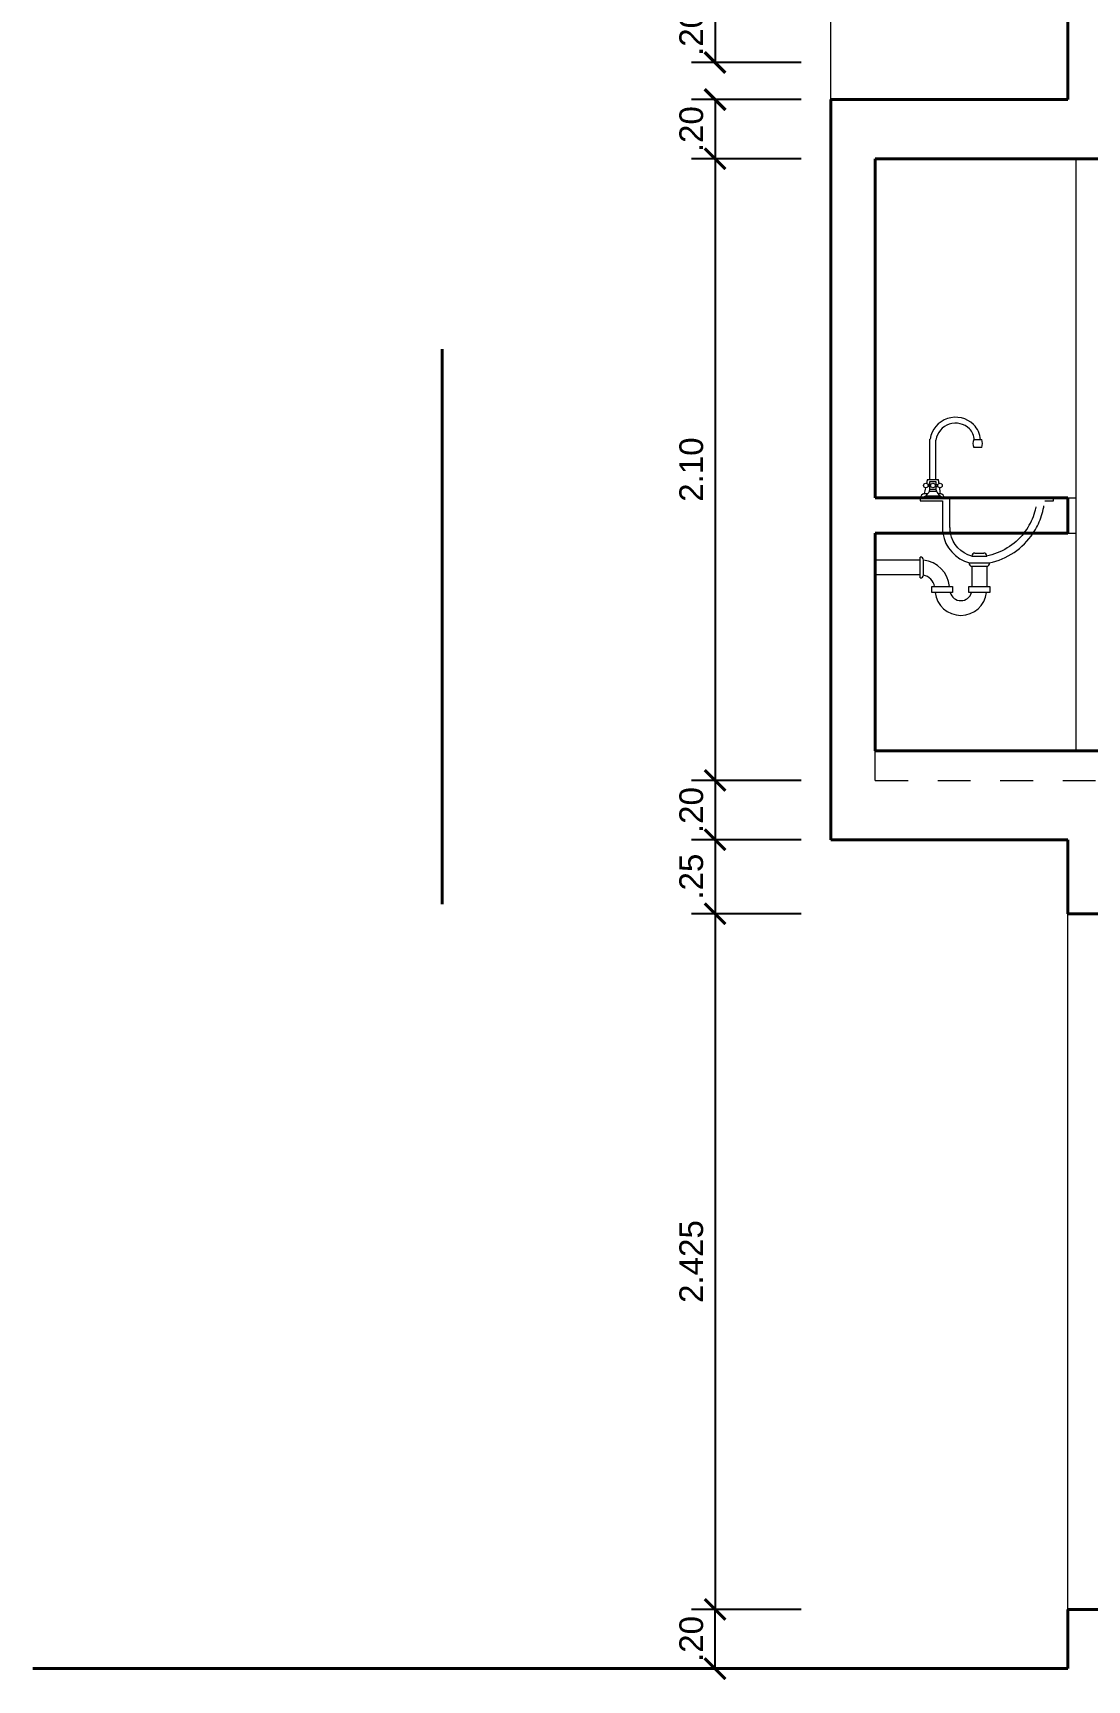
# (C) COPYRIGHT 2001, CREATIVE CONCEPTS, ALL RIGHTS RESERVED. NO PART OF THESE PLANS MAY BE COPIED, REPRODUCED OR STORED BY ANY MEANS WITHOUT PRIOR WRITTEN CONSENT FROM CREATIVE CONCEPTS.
# Model space of a CAD drawing. Header units: millimetres. Extents: x 107 to 277, y 12 to 70.
# Drawn here: x 128.7 to 132.26, y 22.72 to 28.29 of the extents above; entities that cross this region are included whole.
import ezdxf

# ---------------------------------------------------------------- set-up
doc = ezdxf.new("R2010")
doc.units = ezdxf.units.MM
doc.header["$PDMODE"] = 32
doc.linetypes.add('HIDDEN2', pattern=[4.762499999999999, 3.175, -1.5875])
doc.linetypes.add('LÍNEAS_OCULTAS', pattern=[0.375, 0.25, -0.125])
doc.layers.get('0').update_dxf_attribs({"lineweight": 0})
doc.layers.get('Defpoints').update_dxf_attribs({"color": 167, "lineweight": 0})
for name, color, linetype, lineweight in [('A-Dims', 22, 'Continuous', 0), ('A-Furniture', 65, 'Continuous', 0), ('A-Stair', 53, 'Continuous', 0), ('A-Wall', 153, 'Continuous', 40), ('linea fachada', 181, 'Continuous', 40), ('proyecciones', 33, 'HIDDEN2', 0), ('PROYECCIONES010', 8, 'LÍNEAS_OCULTAS', 0)]:
    doc.layers.add(name, color=color, linetype=linetype, lineweight=lineweight)
doc.styles.add('ejes', font='swissel.ttf')
doc.dimstyles.new('DIM50', dxfattribs={"dimtxt": 0.08, "dimasz": 0.07, "dimexe": 0.08, "dimexo": 0.1, "dimgap": 0.04, "dimtad": 2, "dimzin": 4, "dimdsep": 46, "dimtxsty": 'ejes', "dimblk": 'ARCHTICK', "dimcen": 0.05, "dimadec": 0, "dimazin": 0, "dimtfac": 1, "dimtix": 1, "dimtmove": 0, "dimatfit": 3, "dimfxl": 0.08, "dimarcsym": 0})

# ---------------------------------------------------------------- blocks, each defined once
blk = doc.blocks.new('_ArchTick')
at = {"color": 0, "linetype": 'ByBlock', "const_width": 0.15}
blk.add_lwpolyline([(-0.5, -0.5), (0.5, 0.5)], dxfattribs=at)
blk = doc.blocks.new('*D321')
at = {"layer": 'A-Dims', "color": 0, "lineweight": -2}
for p, q in [((131.2914255497708, 22.9608387996938), (130.9207080270718, 22.9608387996938)), ((131.0007080270718, 22.76083879969379), (131.0007080270718, 22.9608387996938)), ((131.2914255497708, 22.76083879969379), (130.9207080270718, 22.76083879969379))]:
    blk.add_line(p, q, dxfattribs=at)
at = {"layer": 'Defpoints', "color": 0}
for p in [(131.0007080270718, 22.9608387996938), (131.3914255497708, 22.9608387996938), (131.3914255497708, 22.76083879969379)]:
    blk.add_point(p, dxfattribs=at)
at = {"layer": 'A-Dims', "color": 0, "lineweight": -2, "xscale": 0.07, "yscale": 0.07, "zscale": 0.07}
for p, rotation in [((131.0007080270718, 22.9608387996938), 270), ((131.0007080270718, 22.76083879969379), 90)]:
    blk.add_blockref('_ArchTick', p, dxfattribs=dict(at, rotation=rotation))
at = {"layer": 'A-Dims', "color": 0, "insert": (130.9207080270718, 22.86083879969379), "char_height": 0.08, "attachment_point": 5, "rotation": 90, "style": 'ejes'}
blk.add_mtext('.20', dxfattribs=at)
blk = doc.blocks.new('*D322')
at = {"layer": 'A-Dims', "color": 0, "lineweight": -2}
for p, q in [((131.2914255497708, 25.31083879969376), (130.9207080270718, 25.31083879969376)), ((131.0007080270718, 25.31083879969376), (131.0007080270718, 22.9608387996938)), ((131.2914255497708, 22.9608387996938), (130.9207080270718, 22.9608387996938))]:
    blk.add_line(p, q, dxfattribs=at)
at = {"layer": 'Defpoints', "color": 0}
for p in [(131.3914255497708, 25.31083879969376), (131.0007080270718, 22.9608387996938), (131.3914255497708, 22.9608387996938)]:
    blk.add_point(p, dxfattribs=at)
at = {"layer": 'A-Dims', "color": 0, "lineweight": -2, "xscale": 0.07, "yscale": 0.07, "zscale": 0.07}
for p, rotation in [((131.0007080270718, 25.31083879969376), 90), ((131.0007080270718, 22.9608387996938), 270)]:
    blk.add_blockref('_ArchTick', p, dxfattribs=dict(at, rotation=rotation))
at = {"layer": 'A-Dims', "color": 0, "insert": (130.9207080270718, 24.13583879969378), "char_height": 0.08, "attachment_point": 5, "rotation": 90, "style": 'ejes'}
blk.add_mtext('2.425', dxfattribs=at)
blk = doc.blocks.new('*D323')
at = {"layer": 'A-Dims', "color": 0, "lineweight": -2}
for p, q in [((131.2914255497708, 25.56083879969375), (130.9207080270718, 25.56083879969375)), ((131.0007080270718, 25.56083879969375), (131.0007080270718, 25.31083879969376)), ((131.2914255497708, 25.31083879969376), (130.9207080270718, 25.31083879969376))]:
    blk.add_line(p, q, dxfattribs=at)
at = {"layer": 'Defpoints', "color": 0}
for p in [(131.3914255497708, 25.56083879969375), (131.0007080270718, 25.31083879969376), (131.3914255497708, 25.31083879969376)]:
    blk.add_point(p, dxfattribs=at)
at = {"layer": 'A-Dims', "color": 0, "lineweight": -2, "xscale": 0.07, "yscale": 0.07, "zscale": 0.07}
for p, rotation in [((131.0007080270718, 25.56083879969375), 90), ((131.0007080270718, 25.31083879969376), 270)]:
    blk.add_blockref('_ArchTick', p, dxfattribs=dict(at, rotation=rotation))
at = {"layer": 'A-Dims', "color": 0, "insert": (130.9207080270718, 25.43583879969376), "char_height": 0.08, "attachment_point": 5, "rotation": 90, "style": 'ejes'}
blk.add_mtext('.25', dxfattribs=at)
blk = doc.blocks.new('*D324')
at = {"layer": 'A-Dims', "color": 0, "lineweight": -2}
for p, q in [((131.2914255497708, 25.76083879969375), (130.9207080270718, 25.76083879969375)), ((131.0007080270718, 25.76083879969375), (131.0007080270718, 25.56083879969375)), ((131.2914255497708, 25.56083879969375), (130.9207080270718, 25.56083879969375))]:
    blk.add_line(p, q, dxfattribs=at)
at = {"layer": 'Defpoints', "color": 0}
for p in [(131.3914255497708, 25.76083879969375), (131.0007080270718, 25.56083879969375), (131.3914255497708, 25.56083879969375)]:
    blk.add_point(p, dxfattribs=at)
at = {"layer": 'A-Dims', "color": 0, "lineweight": -2, "xscale": 0.07, "yscale": 0.07, "zscale": 0.07}
for p, rotation in [((131.0007080270718, 25.76083879969375), 270), ((131.0007080270718, 25.56083879969375), 90)]:
    blk.add_blockref('_ArchTick', p, dxfattribs=dict(at, rotation=rotation))
at = {"layer": 'A-Dims', "color": 0, "insert": (130.9207080270718, 25.66083879969375), "char_height": 0.08, "attachment_point": 5, "rotation": 90, "style": 'ejes'}
blk.add_mtext('.20', dxfattribs=at)
blk = doc.blocks.new('*D325')
at = {"layer": 'A-Dims', "color": 0, "lineweight": -2}
for p, q in [((131.2914255497708, 27.86083879969375), (130.9207080270718, 27.86083879969375)), ((131.0007080270718, 27.86083879969375), (131.0007080270718, 25.76083879969375)), ((131.2914255497708, 25.76083879969375), (130.9207080270718, 25.76083879969375))]:
    blk.add_line(p, q, dxfattribs=at)
at = {"layer": 'Defpoints', "color": 0}
for p in [(131.3914255497708, 27.86083879969375), (131.0007080270718, 25.76083879969375), (131.3914255497708, 25.76083879969375)]:
    blk.add_point(p, dxfattribs=at)
at = {"layer": 'A-Dims', "color": 0, "lineweight": -2, "xscale": 0.07, "yscale": 0.07, "zscale": 0.07}
for p, rotation in [((131.0007080270718, 27.86083879969375), 90), ((131.0007080270718, 25.76083879969375), 270)]:
    blk.add_blockref('_ArchTick', p, dxfattribs=dict(at, rotation=rotation))
at = {"layer": 'A-Dims', "color": 0, "insert": (130.9207080270718, 26.81083879969375), "char_height": 0.08, "attachment_point": 5, "rotation": 90, "style": 'ejes'}
blk.add_mtext('2.10', dxfattribs=at)
blk = doc.blocks.new('*D326')
at = {"layer": 'A-Dims', "color": 0, "lineweight": -2}
for p, q in [((131.2914255497707, 28.06083879969375), (130.9207080270718, 28.06083879969375)), ((131.0007080270718, 28.06083879969375), (131.0007080270718, 27.86083879969375)), ((131.2914255497708, 27.86083879969375), (130.9207080270718, 27.86083879969375))]:
    blk.add_line(p, q, dxfattribs=at)
at = {"layer": 'Defpoints', "color": 0}
for p in [(131.3914255497707, 28.06083879969375), (131.0007080270718, 27.86083879969375), (131.3914255497708, 27.86083879969375)]:
    blk.add_point(p, dxfattribs=at)
at = {"layer": 'A-Dims', "color": 0, "lineweight": -2, "xscale": 0.07, "yscale": 0.07, "zscale": 0.07}
for p, rotation in [((131.0007080270718, 28.06083879969375), 270), ((131.0007080270718, 27.86083879969375), 90)]:
    blk.add_blockref('_ArchTick', p, dxfattribs=dict(at, rotation=rotation))
at = {"layer": 'A-Dims', "color": 0, "insert": (130.9207080270718, 27.96083879969375), "char_height": 0.08, "attachment_point": 5, "rotation": 90, "style": 'ejes'}
blk.add_mtext('.20', dxfattribs=at)
blk = doc.blocks.new('*D327')
at = {"layer": 'A-Dims', "color": 0, "lineweight": -2}
for p, q in [((131.2914255497708, 28.38583879969371), (130.9207080270718, 28.38583879969371)), ((131.0007080270718, 28.38583879969371), (131.0007080270718, 28.18583879969371)), ((131.2914255497708, 28.18583879969371), (130.9207080270718, 28.18583879969371))]:
    blk.add_line(p, q, dxfattribs=at)
at = {"layer": 'Defpoints', "color": 0}
for p in [(131.3914255497708, 28.38583879969371), (131.0007080270718, 28.18583879969371), (131.3914255497708, 28.18583879969371)]:
    blk.add_point(p, dxfattribs=at)
at = {"layer": 'A-Dims', "color": 0, "lineweight": -2, "xscale": 0.07, "yscale": 0.07, "zscale": 0.07}
for p, rotation in [((131.0007080270718, 28.38583879969371), 270), ((131.0007080270718, 28.18583879969371), 90)]:
    blk.add_blockref('_ArchTick', p, dxfattribs=dict(at, rotation=rotation))
at = {"layer": 'A-Dims', "color": 0, "insert": (130.9207080270718, 28.28583879969371), "char_height": 0.08, "attachment_point": 5, "rotation": 90, "style": 'ejes'}
blk.add_mtext('.20', dxfattribs=at)

msp = doc.modelspace()

# ---------------------------------------------------------------- linework, layer by layer
at = {"layer": 'A-Furniture'}
for p, q in [((131.7267752883273, 26.77691792930784), (131.7267752883273, 26.9131277926786)), ((131.7467752883272, 26.77691792930784), (131.7467752883273, 26.91077100660134)), ((131.8747933360189, 26.91254835728852), (131.9016718173881, 26.91254835728852)), ((131.8747933360189, 26.91254835728852), (131.9013915461424, 26.91254835728852)), ((131.9013915461424, 26.88505161902457), (131.8747933360189, 26.88505161902457)), ((131.7181612626574, 26.77691792930784), (131.7552808576728, 26.77691792930784)), ((131.6935256062804, 26.71584249849723), (131.7760158210722, 26.71584249849723)), ((131.6988833158252, 26.71584249849723), (131.774499346051, 26.71584249849723)), ((131.7072739754123, 26.72959086762921), (131.7195058597216, 26.72959086762921)), ((131.7123924633342, 26.72271668306325), (131.7610039469111, 26.72271668306325)), ((131.7263800540891, 26.76052469817613), (131.7195058695231, 26.76052469817613)), ((131.7263800540891, 26.75365051361018), (131.7195058695231, 26.75365051361018)), ((131.7499117626954, 26.73646505219522), (131.723688123413, 26.73646505219522)), ((131.747002607787, 26.76052469817613), (131.7538767923531, 26.76052469817613)), ((131.747002607787, 26.75365051361018), (131.7538767923531, 26.75365051361018)), ((131.7538768021546, 26.72959086762921), (131.7622674519402, 26.72959086762921)), ((131.693525221973, 26.50498674089503), (131.5415905486151, 26.50498674089501)), ((131.693525221973, 26.44507555176641), (131.693525221973, 26.51489793002559)), ((131.7048550076869, 26.45498674089502), (131.7048550076869, 26.50498674089501)), ((131.8586140328444, 26.4954644457244), (131.9284364111035, 26.4954644457244)), ((131.868525221973, 26.51901790565561), (131.918525221973, 26.51901790565561)), ((131.868525221973, 26.48413466001046), (131.918525221973, 26.48413466001046)), ((131.868525221973, 26.48413466001046), (131.868525221973, 26.41584248931078)), ((131.878525221973, 26.52901790565561), (131.908525221973, 26.52901790565561)), ((131.918525221973, 26.48413466001046), (131.918525221973, 26.41584248931078)), ((131.693525221973, 26.45498674089503), (131.5415905486151, 26.45498674089502))]:
    msp.add_line(p, q, dxfattribs=at)
for points in [[(131.7263800540891, 26.74333923676118), (131.7263800540891, 26.77083597502513), (131.747002607787, 26.77083597502513), (131.747002607787, 26.74333923676118)], [(131.7325150168286, 26.41584248931078), (131.8030239656836, 26.41584248931078), (131.8030239656836, 26.39584248931079), (131.7325150168286, 26.39584248931079)], [(131.858016273118, 26.41584248931078), (131.928525221973, 26.41584248931078), (131.928525221973, 26.39584248931079), (131.858016273118, 26.39584248931079)]]:
    msp.add_lwpolyline(points, close=True, dxfattribs=at)
for points in [[(131.7701355951804, 26.59584248931082, 0.2922484554798915), (131.8598484254758, 26.4954644457244)], [(131.868525221973, 26.51901790565561, -0.2866770526234536), (131.7955456322616, 26.5958424893108, -0.2866770526234536)], [(132.0439983746409, 26.59584248931079, -0.1792813520266548), (131.9171057753238, 26.51901790565561)], [(131.926739850609, 26.4954644457244, 0.1947426787490745), (132.0749396071822, 26.5958424893108, 0.1947426787490745)]]:
    msp.add_lwpolyline(points, format="xyb", dxfattribs=at)
for centre in [(131.7126316849571, 26.75708760589315), (131.7366913309381, 26.75708760589315), (131.760750976919, 26.75708760589315)]:
    msp.add_circle(centre, 0.007685572067044968, dxfattribs=at)
for centre, radius, start, end in [((131.8132785081744, 26.90031804697087), 0.08731970450823004, 45.87773379308575, 171.0673469112272), ((131.8132785081744, 26.90031804697087), 0.06731970450823004, 45.87773379308599, 171.0673469112332), ((131.8202626507977, 26.90835580651585), 0.05668940436716061, 2.570483758008437, 45.49292640754133), ((131.8202626507977, 26.90835580651585), 0.07668940436716061, 2.570483758012408, 45.49292640754011), ((131.9061753633995, 26.89879998815655), 0.03426110085729211, 156.3417000000489, 203.6582999999511), ((131.8700095187618, 26.89879998815655), 0.03426110085729211, 336.3417000000489, 23.6583499999835), ((132.4992821390724, 26.5723100452634), 0.8074739684836205, 165.3216432384817, 166.2377780856026), ((130.9839282230091, 26.63886862242725), 0.7836086383752082, 9.191638563207798, 10.14682434151214), ((131.7128778106706, 26.71023866323906), 0.02014769052748046, 106.1501999999183, 163.8498000000165), ((131.6885720389762, 26.75365051361018), 0.03918887381178663, 285.2551000000186, 344.7448999999951), ((132.4992821390724, 26.5723100452634), 0.8074739684836205, 167.3248946503079, 168.7680502283771), ((131.7848106229, 26.75365051361018), 0.03918887381178663, 195.2551000000049, 254.7448999999814), ((130.9839282230091, 26.63886862242725), 0.7836086383752082, 6.648326842075098, 8.114429046504444), ((131.756663616682, 26.71023866323906), 0.02014769052748046, 16.15019999998347, 73.84978999999211), ((131.6948550076869, 26.50498674089501), 0.01, 0, 97.6417466671201), ((131.693525221973, 26.40584248931079), 0.09999999999999999, 5.739170477270133, 83.49583962691509), ((131.868525221973, 26.49413466001047), 0.01000000000000069, 172.3582533313277, 270), ((131.878525221973, 26.51901790565561), 0.01, 90, 180), ((131.908525221973, 26.51901790565561), 0.01, 0, 90), ((131.918525221973, 26.49413466001047), 0.01, 270, 7.641746667198093), ((131.6948550076869, 26.45498674089502), 0.01000000000000069, 262.3582533312361, 0), ((131.693525221973, 26.40584248931079), 0.04999999999999999, 11.53695903282263, 76.91479567400489), ((131.831025221973, 26.40584248931079), 0.08749999999999998, 186.5624278686382, 353.4375721313619), ((131.831025221973, 26.40584248931079), 0.03749999999999998, 195.4660099534368, 344.5339900465632)]:
    msp.add_arc(centre, radius, start, end, dxfattribs=at)
at = {"layer": 'A-Stair'}
for p, q in [((131.3914255497708, 28.06083879969375), (131.3914255497708, 28.86083879969375)), ((132.2192827554038, 27.86083879969375), (132.2192827554038, 25.86083879969376)), ((132.1923055436075, 26.71584248931079), (132.2192827554038, 26.71584248931079)), ((132.1923055436075, 26.59584248931079), (132.2192827554037, 26.59584248931079)), ((132.1923055436075, 22.9608387996938), (132.1923055436075, 25.31083879969376))]:
    msp.add_line(p, q, dxfattribs=at)
at = {"layer": 'A-Wall'}
msp.add_line((130.0787776118486, 27.21821994407521), (130.0787776118486, 25.34344555224138), dxfattribs=at)
msp.add_line((130.0787776118486, 27.21821994407521), (130.0787776118486, 25.34344555224138), dxfattribs=at)
at = {"layer": 'A-Wall', "color": 201}
for p, q in [((133.2653283318113, 22.96083879969378), (132.1923055436075, 22.9608387996938)), ((132.1923055436075, 22.76083879969379), (132.1923055436075, 22.9608387996938)), ((132.1923055436075, 22.76083879969379), (128.696447310864, 22.76083879969378))]:
    msp.add_line(p, q, dxfattribs=at)
at = {"layer": 'linea fachada'}
for p, q in [((132.1923055436075, 28.06083879969375), (132.1923055436075, 31.16973879969367)), ((131.3914255497708, 25.56083879969375), (131.3914255497707, 28.06083879969375)), ((132.1923055436075, 28.06083879969375), (131.3914255497708, 28.06083879969375)), ((131.5415905486152, 26.71584248931081), (131.5415905486151, 27.86083879969373)), ((132.3424705424519, 27.86083879969375), (131.5415905486152, 27.86083879969375)), ((132.1923055436075, 26.71584248931079), (131.5415905486151, 26.71584248931079)), ((132.1923055436075, 26.71584248931079), (132.1923055436075, 26.59584248931079)), ((131.5415905486152, 25.86083879969375), (131.5415905486151, 26.59584248931079)), ((131.5415905486152, 26.5958424893108), (132.1923055436075, 26.59584248931079)), ((131.5415905486151, 25.86083879969375), (134.0310882659427, 25.86083879969375)), ((131.3914255497708, 25.56083879969375), (132.1923055436075, 25.56083879969375)), ((132.1923055436075, 25.31083879969376), (132.1923055436075, 25.56083879969375)), ((132.1923055436075, 25.31083879969376), (132.3424705424519, 25.31083879969376))]:
    msp.add_line(p, q, dxfattribs=at)
at = {"layer": 'proyecciones', "ltscale": 0.035}
for q in [(131.5415905486152, 25.86083879969375), (133.8810882659426, 25.76083879969375)]:
    msp.add_line((131.5415905486151, 25.76083879969375), q, dxfattribs=at)
at = {"layer": 'PROYECCIONES010', "color": 203, "ltscale": 0.1}
for points in [[(131.7955456322616, 26.5958424893108, -0.05038204448486532), (131.793525221973, 26.6158424893108), (131.793525221973, 26.71584248931079), (131.693525221973, 26.71584248931079), (131.693525221973, 26.70584248931079)], [(131.693525221973, 26.70584248931079), (131.768525221973, 26.70584248931079), (131.768525221973, 26.6158424893108, 0.04019428798635839), (131.7701355951804, 26.59584248931082, 0.04019428798635839)], [(132.0749396071822, 26.5958424893108, 0.1243464995926365), (132.1142674635583, 26.70584248931079), (132.143525221973, 26.70584248931079), (132.143525221973, 26.71584248931079), (132.0899774108428, 26.71584248931079, -0.1540495617968072), (132.0439983746409, 26.59584248931079)]]:
    msp.add_lwpolyline(points, format="xyb", dxfattribs=at)

# ---------------------------------------------------------------- dimensions: what is measured, and where the dimension line sits
at = {"layer": 'A-Dims'}
for base, p1, p2, picture, middle in [((131.0007080270718, 28.18583879969371), (131.3914255497708, 28.38583879969371), (131.3914255497708, 28.18583879969371), '*D327', (130.9207080270718, 28.28583879969371)), ((131.0007080270718, 27.86083879969375), (131.3914255497707, 28.06083879969375), (131.3914255497708, 27.86083879969375), '*D326', (130.9207080270718, 27.96083879969375)), ((131.0007080270718, 25.76083879969375), (131.3914255497708, 27.86083879969375), (131.3914255497708, 25.76083879969375), '*D325', (130.9207080270718, 26.81083879969375)), ((131.0007080270718, 25.56083879969375), (131.3914255497708, 25.76083879969375), (131.3914255497708, 25.56083879969375), '*D324', (130.9207080270718, 25.66083879969375)), ((131.0007080270718, 25.31083879969376), (131.3914255497708, 25.56083879969375), (131.3914255497708, 25.31083879969376), '*D323', (130.9207080270718, 25.43583879969376)), ((131.0007080270718, 22.9608387996938), (131.3914255497708, 22.76083879969379), (131.3914255497708, 22.9608387996938), '*D321', (130.9207080270718, 22.86083879969379))]:
    dim = msp.add_linear_dim(base=base, p1=p1, p2=p2, angle=90, dimstyle='DIM50', dxfattribs=at)
    dim.commit()
    dim.dimension.update_dxf_attribs({"geometry": picture, "text_midpoint": middle})
dim = msp.add_linear_dim(base=(131.0007080270718, 22.9608387996938), p1=(131.3914255497708, 25.31083879969376), p2=(131.3914255497708, 22.9608387996938), angle=90, text='2.425', dimstyle='DIM50', dxfattribs=at)
dim.commit()
dim.dimension.update_dxf_attribs({"geometry": '*D322', "text_midpoint": (130.9207080270718, 24.13583879969378)})

doc.saveas('drawing.dxf')
